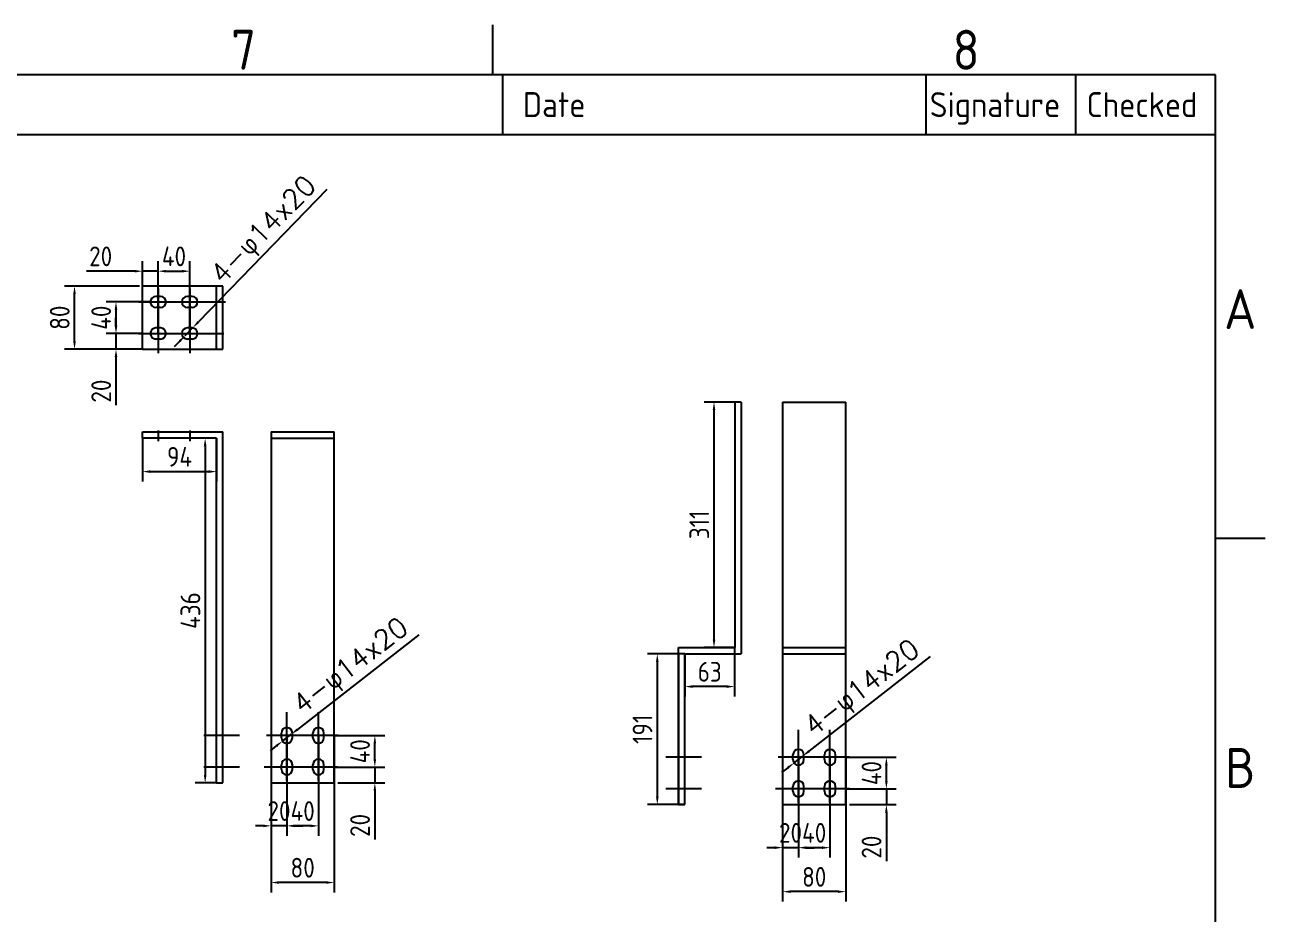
# Model space of a CAD drawing. Extents: x 619634 to 631942, y -3666 to 10046.
# Drawn here: x 630307 to 631879, y 3223 to 4350 of the extents above; entities that cross this region are included whole.
import ezdxf
from ezdxf.enums import TextEntityAlignment as Align

# ---------------------------------------------------------------- set-up
doc = ezdxf.new("R2010")
doc.units = 0
doc.header["$LTSCALE"] = 1000
doc.header["$MEASUREMENT"] = 0
doc.header["$PDMODE"] = 35
doc.layers.get('0').update_dxf_attribs({"linetype": 'CONTINUOUS'})
doc.layers.get('Defpoints').update_dxf_attribs({"linetype": 'CONTINUOUS'})
for name, color, linetype in [('FRAME025', 7, 'CONTINUOUS'), ('FRAME050', 6, 'CONTINUOUS'), ('FRAME070', 5, 'CONTINUOUS'), ('标注', 3, 'CONTINUOUS')]:
    doc.layers.add(name, color=color, linetype=linetype)
doc.styles.add('ISOCP', font='isocp.shx')
doc.styles.get("Standard").update_dxf_attribs({"font": 'GBENOR', "bigfont": 'GBCBIG'})
doc.dimstyles.get("Standard").update_dxf_attribs({"dimscale": 100, "dimtxt": 3.5, "dimasz": 3.5, "dimexe": 0, "dimexo": 0, "dimgap": 0.2, "dimtad": 1, "dimdec": 0, "dimzin": 0, "dimdsep": 46, "dimtxsty": 'Standard', "dimcen": 0.09, "dimclrd": 3, "dimclre": 3, "dimclrt": 3, "dimadec": 0, "dimazin": 0, "dimtfac": 1, "dimtdec": 0, "dimtmove": 2, "dimatfit": 3, "dimfxl": 1, "dimtolj": 1, "dimtzin": 0, "dimarcsym": 0})
doc.dimstyles.new('STANDARD$0', dxfattribs={"dimtxt": 5, "dimasz": 5, "dimexe": 2.5, "dimexo": 0, "dimgap": 1.25, "dimtad": 1, "dimdec": 0, "dimzin": 0, "dimdsep": 46, "dimtxsty": 'Standard', "dimcen": 0, "dimadec": 0, "dimazin": 0, "dimtfac": 0.514286, "dimtdec": 0, "dimtix": 1, "dimtmove": 0, "dimatfit": 3, "dimfxl": 1, "dimtolj": 1, "dimtzin": 0, "dimarcsym": 0})

# ---------------------------------------------------------------- blocks, each defined once
blk = doc.blocks.new('*D2056')
at = {"layer": 'Defpoints', "color": 0}
for p in [(630619, 3449.7), (630699, 3449.7), (630619, 3263.4)]:
    blk.add_point(p, dxfattribs=at)
at = {"layer": '标注', "color": 0, "lineweight": -2}
for p, q in [((630619, 3449.7), (630619, 3250.9)), ((630699, 3449.7), (630699, 3250.9)), ((630689, 3263.4), (630629, 3263.4))]:
    blk.add_line(p, q, dxfattribs=at)
at = {"layer": '标注', "color": 0}
for points in [[(630629, 3265.1), (630629, 3261.8), (630619, 3263.4)], [(630689, 3265.1), (630689, 3261.8), (630699, 3263.4)]]:
    blk.add_solid(points, dxfattribs=at)
at = {"layer": '标注', "color": 0, "insert": (630659, 3282.2), "char_height": 25, "attachment_point": 5}
blk.add_mtext('\\A1;80', dxfattribs=at)
blk = doc.blocks.new('*D2057')
at = {"layer": 'Defpoints', "color": 0}
for p in [(630639, 3449.7), (630679, 3449.7), (630639, 3335.2)]:
    blk.add_point(p, dxfattribs=at)
at = {"layer": '标注', "color": 0, "lineweight": -2}
for p, q in [((630639, 3449.7), (630639, 3322.7)), ((630679, 3449.7), (630679, 3322.7)), ((630669, 3335.2), (630649, 3335.2))]:
    blk.add_line(p, q, dxfattribs=at)
at = {"layer": '标注', "color": 0}
for points in [[(630649, 3336.9), (630649, 3333.5), (630639, 3335.2)], [(630669, 3336.9), (630669, 3333.5), (630679, 3335.2)]]:
    blk.add_solid(points, dxfattribs=at)
at = {"layer": '标注', "color": 0, "insert": (630659, 3354), "char_height": 25, "attachment_point": 5}
blk.add_mtext('\\A1;40', dxfattribs=at)
blk = doc.blocks.new('*D2058')
at = {"layer": 'Defpoints', "color": 0}
for p in [(630699, 3449.7), (630750.5, 3449.7), (630699, 3409.7)]:
    blk.add_point(p, dxfattribs=at)
at = {"layer": '标注', "color": 0, "lineweight": -2}
for p, q in [((630699, 3449.7), (630763, 3449.7)), ((630750.5, 3419.7), (630750.5, 3439.7)), ((630699, 3409.7), (630763, 3409.7))]:
    blk.add_line(p, q, dxfattribs=at)
at = {"layer": '标注', "color": 0}
for points in [[(630748.8, 3439.7), (630752.1, 3439.7), (630750.5, 3449.7)], [(630748.8, 3419.7), (630752.1, 3419.7), (630750.5, 3409.7)]]:
    blk.add_solid(points, dxfattribs=at)
at = {"layer": '标注', "color": 0, "insert": (630731.7, 3429.7), "char_height": 25, "attachment_point": 5, "rotation": 90}
blk.add_mtext('\\A1;40', dxfattribs=at)
blk = doc.blocks.new('*D2059')
at = {"layer": 'Defpoints', "color": 0}
for p in [(630619, 3449.7), (630639, 3449.7), (630619, 3335.2)]:
    blk.add_point(p, dxfattribs=at)
at = {"layer": '标注', "color": 0, "lineweight": -2}
for p, q in [((630619, 3449.7), (630619, 3322.7)), ((630639, 3449.7), (630639, 3322.7)), ((630609, 3335.2), (630599, 3335.2)), ((630639, 3335.2), (630619, 3335.2)), ((630649, 3335.2), (630659, 3335.2))]:
    blk.add_line(p, q, dxfattribs=at)
at = {"layer": '标注', "color": 0}
for points in [[(630609, 3336.9), (630609, 3333.5), (630619, 3335.2)], [(630649, 3336.9), (630649, 3333.5), (630639, 3335.2)]]:
    blk.add_solid(points, dxfattribs=at)
at = {"layer": '标注', "color": 0, "insert": (630629, 3354), "char_height": 25, "attachment_point": 5}
blk.add_mtext('\\A1;20', dxfattribs=at)
blk = doc.blocks.new('*D2060')
at = {"layer": 'Defpoints', "color": 0}
for p in [(630699, 3409.7), (630750.5, 3409.7), (630703.6, 3389.7)]:
    blk.add_point(p, dxfattribs=at)
at = {"layer": '标注', "color": 0, "lineweight": -2}
for p, q in [((630750.5, 3419.7), (630750.5, 3429.7)), ((630699, 3409.7), (630763, 3409.7)), ((630750.5, 3409.7), (630750.5, 3389.7)), ((630703.6, 3389.7), (630763, 3389.7)), ((630750.5, 3379.7), (630750.5, 3317.9))]:
    blk.add_line(p, q, dxfattribs=at)
at = {"layer": '标注', "color": 0}
for points in [[(630748.8, 3419.7), (630752.1, 3419.7), (630750.5, 3409.7)], [(630748.8, 3379.7), (630752.1, 3379.7), (630750.5, 3389.7)]]:
    blk.add_solid(points, dxfattribs=at)
at = {"layer": '标注', "color": 0, "insert": (630731.7, 3335.8), "char_height": 25, "attachment_point": 5, "rotation": 90}
blk.add_mtext('\\A1;20', dxfattribs=at)
blk = doc.blocks.new('*D2061')
at = {"layer": 'Defpoints', "color": 0}
for p in [(630644.5, 3451.2), (630633.5, 3442.6)]:
    blk.add_point(p, dxfattribs=at)
at = {"layer": '标注', "color": 0, "lineweight": -2}
for p, q in [((630806.1, 3577.2), (630652.4, 3457.4)), ((630633.5, 3442.6), (630644.5, 3451.2)), ((630625.6, 3436.5), (630617.7, 3430.3))]:
    blk.add_line(p, q, dxfattribs=at)
at = {"layer": '标注', "color": 0}
for points in [[(630651.4, 3458.7), (630653.4, 3456.1), (630644.5, 3451.2)], [(630624.6, 3437.8), (630626.6, 3435.2), (630633.5, 3442.6)]]:
    blk.add_solid(points, dxfattribs=at)
at = {"layer": '标注', "color": 0, "insert": (630721.3, 3535.7), "char_height": 25, "attachment_point": 5, "rotation": 37.9261}
blk.add_mtext('\\A1;{\\Ftxt.shx|c0;4-}φ{\\Ftxt.shx|c0;14x20}', dxfattribs=at)
blk = doc.blocks.new('*D2062')
at = {"layer": 'Defpoints', "color": 0}
for p in [(630515.9, 4037.9), (630475.9, 3959), (630515.9, 3959)]:
    blk.add_point(p, dxfattribs=at)
at = {"layer": '标注', "color": 0, "lineweight": -2}
for p, q in [((630475.9, 3959), (630475.9, 4050.4)), ((630515.9, 3959), (630515.9, 4050.4)), ((630485.9, 4037.9), (630505.9, 4037.9))]:
    blk.add_line(p, q, dxfattribs=at)
at = {"layer": '标注', "color": 0}
for points in [[(630485.9, 4039.6), (630485.9, 4036.2), (630475.9, 4037.9)], [(630505.9, 4039.6), (630505.9, 4036.2), (630515.9, 4037.9)]]:
    blk.add_solid(points, dxfattribs=at)
at = {"layer": '标注', "color": 0, "insert": (630495.9, 4056.7), "char_height": 25, "attachment_point": 5}
blk.add_mtext('\\A1;40', dxfattribs=at)
blk = doc.blocks.new('*D2063')
at = {"layer": 'Defpoints', "color": 0}
for p in [(630465.9, 3999), (630422.4, 3959), (630455.9, 3959)]:
    blk.add_point(p, dxfattribs=at)
at = {"layer": '标注', "color": 0, "lineweight": -2}
for p, q in [((630465.9, 3999), (630409.9, 3999)), ((630422.4, 3989), (630422.4, 3969)), ((630455.9, 3959), (630409.9, 3959))]:
    blk.add_line(p, q, dxfattribs=at)
at = {"layer": '标注', "color": 0}
for points in [[(630420.7, 3989), (630424.1, 3989), (630422.4, 3999)], [(630420.7, 3969), (630424.1, 3969), (630422.4, 3959)]]:
    blk.add_solid(points, dxfattribs=at)
at = {"layer": '标注', "color": 0, "insert": (630403.6, 3979), "char_height": 25, "attachment_point": 5, "rotation": 90}
blk.add_mtext('\\A1;40', dxfattribs=at)
blk = doc.blocks.new('*D2064')
at = {"layer": 'Defpoints', "color": 0}
for p in [(630422.4, 3959), (630455.9, 3959), (630455.9, 3939)]:
    blk.add_point(p, dxfattribs=at)
at = {"layer": '标注', "color": 0, "lineweight": -2}
for p, q in [((630422.4, 3969), (630422.4, 3979)), ((630455.9, 3959), (630409.9, 3959)), ((630422.4, 3959), (630422.4, 3939)), ((630455.9, 3939), (630409.9, 3939)), ((630422.4, 3929), (630422.4, 3868.1))]:
    blk.add_line(p, q, dxfattribs=at)
at = {"layer": '标注', "color": 0}
for points in [[(630420.7, 3969), (630424.1, 3969), (630422.4, 3959)], [(630420.7, 3929), (630424.1, 3929), (630422.4, 3939)]]:
    blk.add_solid(points, dxfattribs=at)
at = {"layer": '标注', "color": 0, "insert": (630403.6, 3886), "char_height": 25, "attachment_point": 5, "rotation": 90}
blk.add_mtext('\\A1;20', dxfattribs=at)
blk = doc.blocks.new('*D2065')
at = {"layer": 'Defpoints', "color": 0}
for p in [(630519.9, 3966.4), (630510.1, 3956.4)]:
    blk.add_point(p, dxfattribs=at)
at = {"layer": '标注', "color": 0, "lineweight": -2}
for p, q in [((630689.6, 4141.2), (630526.8, 3973.6)), ((630510.1, 3956.4), (630519.9, 3966.4)), ((630503.1, 3949.2), (630496.2, 3942.1))]:
    blk.add_line(p, q, dxfattribs=at)
at = {"layer": '标注', "color": 0}
for points in [[(630525.6, 3974.8), (630528, 3972.5), (630519.9, 3966.4)], [(630502, 3950.4), (630504.3, 3948.1), (630510.1, 3956.4)]]:
    blk.add_solid(points, dxfattribs=at)
at = {"layer": '标注', "color": 0, "insert": (630611.3, 4088.4), "char_height": 25, "attachment_point": 5, "rotation": 45.8294}
blk.add_mtext('\\A1;{\\Ftxt.shx|c0;4-}φ{\\Ftxt.shx|c0;14x20}', dxfattribs=at)
blk = doc.blocks.new('*D2066')
at = {"layer": 'Defpoints', "color": 0}
for p in [(630475.9, 4037.9), (630455.9, 3999), (630475.9, 3999)]:
    blk.add_point(p, dxfattribs=at)
at = {"layer": '标注', "color": 0, "lineweight": -2}
for p, q in [((630455.9, 3999), (630455.9, 4050.4)), ((630475.9, 3999), (630475.9, 4050.4)), ((630445.9, 4037.9), (630385, 4037.9)), ((630475.9, 4037.9), (630455.9, 4037.9)), ((630485.9, 4037.9), (630495.9, 4037.9))]:
    blk.add_line(p, q, dxfattribs=at)
at = {"layer": '标注', "color": 0}
for points in [[(630445.9, 4039.6), (630445.9, 4036.2), (630455.9, 4037.9)], [(630485.9, 4039.6), (630485.9, 4036.2), (630475.9, 4037.9)]]:
    blk.add_solid(points, dxfattribs=at)
at = {"layer": '标注', "color": 0, "insert": (630403, 4056.7), "char_height": 25, "attachment_point": 5}
blk.add_mtext('\\A1;20', dxfattribs=at)
blk = doc.blocks.new('*D2067')
at = {"layer": 'Defpoints', "color": 0}
for p in [(630369.8, 4019), (630452.1, 4019), (630452.1, 3939)]:
    blk.add_point(p, dxfattribs=at)
at = {"layer": '标注', "color": 0, "lineweight": -2}
for p, q in [((630452.1, 4019), (630357.3, 4019)), ((630369.8, 3949), (630369.8, 4009)), ((630452.1, 3939), (630357.3, 3939))]:
    blk.add_line(p, q, dxfattribs=at)
at = {"layer": '标注', "color": 0}
for points in [[(630368.2, 4009), (630371.5, 4009), (630369.8, 4019)], [(630368.2, 3949), (630371.5, 3949), (630369.8, 3939)]]:
    blk.add_solid(points, dxfattribs=at)
at = {"layer": '标注', "color": 0, "insert": (630351.1, 3979), "char_height": 25, "attachment_point": 5, "rotation": 90}
blk.add_mtext('\\A1;80', dxfattribs=at)
blk = doc.blocks.new('*D2068')
at = {"layer": 'Defpoints', "color": 0}
for p in [(630549.9, 3826.2), (630535.4, 3389.7), (630549.9, 3389.7)]:
    blk.add_point(p, dxfattribs=at)
at = {"layer": '标注', "color": 0, "lineweight": -2}
for p, q in [((630549.9, 3826.2), (630522.9, 3826.2)), ((630535.4, 3816.2), (630535.4, 3399.7)), ((630549.9, 3389.7), (630522.9, 3389.7))]:
    blk.add_line(p, q, dxfattribs=at)
at = {"layer": '标注', "color": 0}
for points in [[(630533.7, 3816.2), (630537.1, 3816.2), (630535.4, 3826.2)], [(630533.7, 3399.7), (630537.1, 3399.7), (630535.4, 3389.7)]]:
    blk.add_solid(points, dxfattribs=at)
at = {"layer": '标注', "color": 0, "insert": (630516.7, 3608), "char_height": 25, "attachment_point": 5, "rotation": 90}
blk.add_mtext('\\A1;436', dxfattribs=at)
blk = doc.blocks.new('*D2069')
at = {"layer": 'Defpoints', "color": 0}
for p in [(630455.9, 3826.2), (630549.9, 3826.2), (630549.9, 3784)]:
    blk.add_point(p, dxfattribs=at)
at = {"layer": '标注', "color": 0, "lineweight": -2}
for p, q in [((630455.9, 3826.2), (630455.9, 3771.5)), ((630549.9, 3826.2), (630549.9, 3771.5)), ((630465.9, 3784), (630539.9, 3784))]:
    blk.add_line(p, q, dxfattribs=at)
at = {"layer": '标注', "color": 0}
for points in [[(630465.9, 3785.7), (630465.9, 3782.3), (630455.9, 3784)], [(630539.9, 3785.7), (630539.9, 3782.3), (630549.9, 3784)]]:
    blk.add_solid(points, dxfattribs=at)
at = {"layer": '标注', "color": 0, "insert": (630502.9, 3802.8), "char_height": 25, "attachment_point": 5}
blk.add_mtext('\\A1;94', dxfattribs=at)
blk = doc.blocks.new('*D2070')
at = {"layer": 'Defpoints', "color": 0}
for p in [(631267.3, 3422.1), (631347.3, 3422.1), (631267.3, 3251.9)]:
    blk.add_point(p, dxfattribs=at)
at = {"layer": '标注', "color": 0, "lineweight": -2}
for p, q in [((631267.3, 3422.1), (631267.3, 3239.4)), ((631347.3, 3422.1), (631347.3, 3239.4)), ((631337.3, 3251.9), (631277.3, 3251.9))]:
    blk.add_line(p, q, dxfattribs=at)
at = {"layer": '标注', "color": 0}
for points in [[(631277.3, 3253.5), (631277.3, 3250.2), (631267.3, 3251.9)], [(631337.3, 3253.5), (631337.3, 3250.2), (631347.3, 3251.9)]]:
    blk.add_solid(points, dxfattribs=at)
at = {"layer": '标注', "color": 0, "insert": (631307.3, 3270.6), "char_height": 25, "attachment_point": 5}
blk.add_mtext('\\A1;80', dxfattribs=at)
blk = doc.blocks.new('*D2071')
at = {"layer": 'Defpoints', "color": 0}
for p in [(631287.3, 3422.1), (631327.3, 3422.1), (631287.3, 3307.6)]:
    blk.add_point(p, dxfattribs=at)
at = {"layer": '标注', "color": 0, "lineweight": -2}
for p, q in [((631287.3, 3422.1), (631287.3, 3295.1)), ((631327.3, 3422.1), (631327.3, 3295.1)), ((631317.3, 3307.6), (631297.3, 3307.6))]:
    blk.add_line(p, q, dxfattribs=at)
at = {"layer": '标注', "color": 0}
for points in [[(631297.3, 3309.3), (631297.3, 3305.9), (631287.3, 3307.6)], [(631317.3, 3309.3), (631317.3, 3305.9), (631327.3, 3307.6)]]:
    blk.add_solid(points, dxfattribs=at)
at = {"layer": '标注', "color": 0, "insert": (631307.3, 3326.4), "char_height": 25, "attachment_point": 5}
blk.add_mtext('\\A1;40', dxfattribs=at)
blk = doc.blocks.new('*D2072')
at = {"layer": 'Defpoints', "color": 0}
for p in [(631347.3, 3422.1), (631398.8, 3422.1), (631347.3, 3382.1)]:
    blk.add_point(p, dxfattribs=at)
at = {"layer": '标注', "color": 0, "lineweight": -2}
for p, q in [((631347.3, 3422.1), (631411.3, 3422.1)), ((631398.8, 3392.1), (631398.8, 3412.1)), ((631347.3, 3382.1), (631411.3, 3382.1))]:
    blk.add_line(p, q, dxfattribs=at)
at = {"layer": '标注', "color": 0}
for points in [[(631397.1, 3412.1), (631400.4, 3412.1), (631398.8, 3422.1)], [(631397.1, 3392.1), (631400.4, 3392.1), (631398.8, 3382.1)]]:
    blk.add_solid(points, dxfattribs=at)
at = {"layer": '标注', "color": 0, "insert": (631380, 3402.1), "char_height": 25, "attachment_point": 5, "rotation": 90}
blk.add_mtext('\\A1;40', dxfattribs=at)
blk = doc.blocks.new('*D2073')
at = {"layer": 'Defpoints', "color": 0}
for p in [(631267.3, 3422.1), (631287.3, 3422.1), (631267.3, 3307.6)]:
    blk.add_point(p, dxfattribs=at)
at = {"layer": '标注', "color": 0, "lineweight": -2}
for p, q in [((631267.3, 3422.1), (631267.3, 3295.1)), ((631287.3, 3422.1), (631287.3, 3295.1)), ((631257.3, 3307.6), (631247.3, 3307.6)), ((631287.3, 3307.6), (631267.3, 3307.6)), ((631297.3, 3307.6), (631307.3, 3307.6))]:
    blk.add_line(p, q, dxfattribs=at)
at = {"layer": '标注', "color": 0}
for points in [[(631257.3, 3309.3), (631257.3, 3305.9), (631267.3, 3307.6)], [(631297.3, 3309.3), (631297.3, 3305.9), (631287.3, 3307.6)]]:
    blk.add_solid(points, dxfattribs=at)
at = {"layer": '标注', "color": 0, "insert": (631277.3, 3326.4), "char_height": 25, "attachment_point": 5}
blk.add_mtext('\\A1;20', dxfattribs=at)
blk = doc.blocks.new('*D2074')
at = {"layer": 'Defpoints', "color": 0}
for p in [(631347.3, 3382.1), (631398.8, 3382.1), (631351.9, 3362.1)]:
    blk.add_point(p, dxfattribs=at)
at = {"layer": '标注', "color": 0, "lineweight": -2}
for p, q in [((631398.8, 3392.1), (631398.8, 3402.1)), ((631347.3, 3382.1), (631411.3, 3382.1)), ((631398.8, 3382.1), (631398.8, 3362.1)), ((631351.9, 3362.1), (631411.3, 3362.1)), ((631398.8, 3352.1), (631398.8, 3290.3))]:
    blk.add_line(p, q, dxfattribs=at)
at = {"layer": '标注', "color": 0}
for points in [[(631397.1, 3392.1), (631400.4, 3392.1), (631398.8, 3382.1)], [(631397.1, 3352.1), (631400.4, 3352.1), (631398.8, 3362.1)]]:
    blk.add_solid(points, dxfattribs=at)
at = {"layer": '标注', "color": 0, "insert": (631380, 3308.3), "char_height": 25, "attachment_point": 5, "rotation": 90}
blk.add_mtext('\\A1;20', dxfattribs=at)
blk = doc.blocks.new('*D2075')
at = {"layer": 'Defpoints', "color": 0}
for p in [(631281.8, 3415), (631292.8, 3423.6)]:
    blk.add_point(p, dxfattribs=at)
at = {"layer": '标注', "color": 0, "lineweight": -2}
for p, q in [((631454.4, 3549.6), (631300.7, 3429.8)), ((631281.8, 3415), (631292.8, 3423.6)), ((631273.9, 3408.9), (631266, 3402.7))]:
    blk.add_line(p, q, dxfattribs=at)
at = {"layer": '标注', "color": 0}
for points in [[(631299.7, 3431.1), (631301.7, 3428.5), (631292.8, 3423.6)], [(631272.9, 3410.2), (631274.9, 3407.6), (631281.8, 3415)]]:
    blk.add_solid(points, dxfattribs=at)
at = {"layer": '标注', "color": 0, "insert": (631369.6, 3508.1), "char_height": 25, "attachment_point": 5, "rotation": 37.9261}
blk.add_mtext('\\A1;{\\Ftxt.shx|c0;4-}φ{\\Ftxt.shx|c0;14x20}', dxfattribs=at)
blk = doc.blocks.new('*D2076')
at = {"layer": 'Defpoints', "color": 0}
for p in [(631206.5, 3872.1), (631180.3, 3561), (631206.5, 3561)]:
    blk.add_point(p, dxfattribs=at)
at = {"layer": '标注', "color": 0, "lineweight": -2}
for p, q in [((631206.5, 3872.1), (631167.8, 3872.1)), ((631180.3, 3862.1), (631180.3, 3571)), ((631206.5, 3561), (631167.8, 3561))]:
    blk.add_line(p, q, dxfattribs=at)
at = {"layer": '标注', "color": 0}
for points in [[(631178.7, 3862.1), (631182, 3862.1), (631180.3, 3872.1)], [(631178.7, 3571), (631182, 3571), (631180.3, 3561)]]:
    blk.add_solid(points, dxfattribs=at)
at = {"layer": '标注', "color": 0, "insert": (631161.6, 3716.6), "char_height": 25, "attachment_point": 5, "rotation": 90}
blk.add_mtext('\\A1;311', dxfattribs=at)
blk = doc.blocks.new('*D2077')
at = {"layer": 'Defpoints', "color": 0}
for p in [(631143.3, 3553), (631206.5, 3561), (631143.3, 3511.7)]:
    blk.add_point(p, dxfattribs=at)
at = {"layer": '标注', "color": 0, "lineweight": -2}
for p, q in [((631143.3, 3553), (631143.3, 3499.2)), ((631206.5, 3561), (631206.5, 3499.2)), ((631196.5, 3511.7), (631153.3, 3511.7))]:
    blk.add_line(p, q, dxfattribs=at)
at = {"layer": '标注', "color": 0}
for points in [[(631153.3, 3513.3), (631153.3, 3510), (631143.3, 3511.7)], [(631196.5, 3513.3), (631196.5, 3510), (631206.5, 3511.7)]]:
    blk.add_solid(points, dxfattribs=at)
at = {"layer": '标注', "color": 0, "insert": (631174.9, 3530.4), "char_height": 25, "attachment_point": 5}
blk.add_mtext('\\A1;63', dxfattribs=at)
blk = doc.blocks.new('*D2078')
at = {"layer": 'Defpoints', "color": 0}
for p in [(631143.3, 3553), (631108.4, 3362.1), (631143.3, 3362.1)]:
    blk.add_point(p, dxfattribs=at)
at = {"layer": '标注', "color": 0, "lineweight": -2}
for p, q in [((631143.3, 3553), (631095.9, 3553)), ((631108.4, 3543), (631108.4, 3372.1)), ((631143.3, 3362.1), (631095.9, 3362.1))]:
    blk.add_line(p, q, dxfattribs=at)
at = {"layer": '标注', "color": 0}
for points in [[(631106.8, 3543), (631110.1, 3543), (631108.4, 3553)], [(631106.8, 3372.1), (631110.1, 3372.1), (631108.4, 3362.1)]]:
    blk.add_solid(points, dxfattribs=at)
at = {"layer": '标注', "color": 0, "insert": (631089.7, 3457.6), "char_height": 25, "attachment_point": 5, "rotation": 90}
blk.add_mtext('\\A1;191', dxfattribs=at)

msp = doc.modelspace()

# ---------------------------------------------------------------- linework, layer by layer
at = {"color": 7}
for p, q in [((630557.896, 4018.956), (630455.896, 4018.956)), ((630545.896, 4018.956), (630455.896, 4018.956)), ((630478.896, 4005.956), (630472.896, 4005.956)), ((630518.896, 4005.956), (630512.896, 4005.956))]:
    msp.add_line(p, q, dxfattribs=at)
at = {"layer": 'FRAME050'}
for p, q in [((630900.05, 4286.843), (630900.05, 4350.023)), ((631878.885, 3699.269), (631815.705, 3699.269))]:
    msp.add_line(p, q, dxfattribs=at)
at = {"layer": 'FRAME070'}
for p, q in [((631815.705, 4286.843), (626984.928, 4286.843)), ((630912.686, 4211.027), (630912.686, 4286.843)), ((631449.261, 4211.027), (631449.261, 4286.843)), ((631638.801, 4211.027), (631638.801, 4286.843)), ((631815.705, 786.671), (631815.705, 4286.843)), ((629383.73, 4211.027), (631815.705, 4211.027))]:
    msp.add_line(p, q, dxfattribs=at)
at = {"layer": '标注', "color": 0}
for p, q in [((630455.896, 3938.956), (630455.896, 4018.956)), ((630475.896, 4016.162), (630475.896, 3934.264)), ((630515.896, 4016.162), (630515.896, 3934.264)), ((630549.896, 3938.956), (630549.896, 4018.956)), ((630557.896, 3938.956), (630557.896, 4018.956)), ((630451.291, 3998.956), (630561.36, 3998.956)), ((630478.896, 3991.956), (630472.896, 3991.956)), ((630518.896, 3991.956), (630512.896, 3991.956)), ((630478.896, 3965.956), (630472.896, 3965.956)), ((630518.896, 3965.956), (630512.896, 3965.956)), ((630451.114, 3958.956), (630558.968, 3958.956)), ((630478.896, 3951.956), (630472.896, 3951.956)), ((630518.896, 3951.956), (630512.896, 3951.956)), ((630455.896, 3938.956), (630557.896, 3938.956)), ((631206.546, 3872.136), (631206.546, 3561.041)), ((631214.546, 3872.136), (631206.546, 3872.136)), ((631214.546, 3872.136), (631214.546, 3797.136)), ((631214.546, 3872.136), (631214.546, 3553.041)), ((631267.313, 3872.136), (631267.313, 3362.136)), ((631267.313, 3872.136), (631347.313, 3872.136)), ((631347.313, 3362.136), (631347.313, 3872.136)), ((630475.896, 3836.241), (630475.896, 3822.555)), ((630515.896, 3836.241), (630515.896, 3822.555)), ((630455.896, 3826.206), (630455.896, 3834.206)), ((630455.896, 3834.206), (630557.896, 3834.206)), ((630549.896, 3826.206), (630455.896, 3826.206)), ((630549.896, 3389.731), (630549.896, 3826.206)), ((630557.896, 3389.731), (630557.896, 3834.206)), ((630618.991, 3834.206), (630618.991, 3389.731)), ((630618.991, 3834.206), (630698.991, 3834.206)), ((630618.991, 3826.206), (630698.991, 3826.206)), ((630698.991, 3389.731), (630698.991, 3834.206)), ((631135.296, 3362.136), (631135.296, 3561.041)), ((631135.296, 3561.041), (631206.546, 3561.041)), ((631135.296, 3553.041), (631135.296, 3362.136)), ((631143.296, 3362.136), (631143.296, 3553.041)), ((631143.296, 3553.041), (631214.546, 3553.041)), ((631267.313, 3561.041), (631347.313, 3561.041)), ((631267.313, 3553.041), (631347.313, 3553.041)), ((630638.991, 3392.525), (630638.991, 3479.423)), ((630678.991, 3392.525), (630678.991, 3479.423)), ((630578.995, 3449.731), (630533.845, 3449.731)), ((630703.772, 3449.731), (630613.176, 3449.731)), ((630631.991, 3446.731), (630631.991, 3452.731)), ((630645.991, 3446.731), (630645.991, 3452.731)), ((630671.991, 3446.731), (630671.991, 3452.731)), ((630685.991, 3446.731), (630685.991, 3452.731)), ((631287.313, 3364.931), (631287.313, 3456.828)), ((631327.313, 3364.931), (631327.313, 3456.828)), ((630631.991, 3406.731), (630631.991, 3412.731)), ((630645.991, 3406.731), (630645.991, 3412.731)), ((630671.991, 3406.731), (630671.991, 3412.731)), ((630685.991, 3406.731), (630685.991, 3412.731)), ((631164.395, 3422.136), (631119.245, 3422.136)), ((631352.094, 3422.136), (631261.498, 3422.136)), ((631280.313, 3419.136), (631280.313, 3425.136)), ((631294.313, 3419.136), (631294.313, 3425.136)), ((631320.313, 3419.136), (631320.313, 3425.136)), ((631334.313, 3419.136), (631334.313, 3425.136)), ((630578.995, 3409.731), (630533.845, 3409.731)), ((630703.596, 3409.731), (630610.072, 3409.731)), ((630549.896, 3389.731), (630557.896, 3389.731)), ((630618.991, 3389.731), (630698.991, 3389.731)), ((631164.395, 3382.136), (631119.245, 3382.136)), ((631351.918, 3382.136), (631258.394, 3382.136)), ((631280.313, 3379.136), (631280.313, 3385.136)), ((631294.313, 3379.136), (631294.313, 3385.136)), ((631320.313, 3379.136), (631320.313, 3385.136)), ((631334.313, 3379.136), (631334.313, 3385.136)), ((631135.296, 3362.136), (631143.296, 3362.136)), ((631143.296, 3362.136), (631135.296, 3362.136)), ((631135.296, 3362.136), (631143.296, 3362.136)), ((631267.313, 3362.136), (631347.313, 3362.136))]:
    msp.add_line(p, q, dxfattribs=at)
for centre, start, end in [((630472.896, 3998.956), 90, 270), ((630478.896, 3998.956), 270, 90), ((630512.896, 3998.956), 90, 270), ((630518.896, 3998.956), 270, 90), ((630472.896, 3958.956), 90, 270), ((630478.896, 3958.956), 270, 90), ((630512.896, 3958.956), 90, 270), ((630518.896, 3958.956), 270, 90), ((630638.991, 3452.731), 0, 180), ((630678.991, 3452.731), 0, 180), ((630638.991, 3446.731), 180, 0), ((630678.991, 3446.731), 180, 0), ((631287.313, 3425.136), 0, 180), ((631327.313, 3425.136), 0, 180), ((630638.991, 3412.731), 0, 180), ((630678.991, 3412.731), 0, 180), ((631287.313, 3419.136), 180, 0), ((631327.313, 3419.136), 180, 0), ((630638.991, 3406.731), 180, 0), ((630678.991, 3406.731), 180, 0), ((631287.313, 3385.136), 0, 180), ((631327.313, 3385.136), 0, 180), ((631287.313, 3379.136), 180, 0), ((631327.313, 3379.136), 180, 0)]:
    msp.add_arc(centre, 7, start, end, dxfattribs=at)

# ---------------------------------------------------------------- texts
at = {"layer": 'FRAME025', "style": 'ISOCP'}
for s, p in [('Date', (630937.958, 4248.935)), ('Signature', (631453.823, 4248.935)), ('Checked', (631652.486, 4248.935))]:
    msp.add_text(s, height=31.59, dxfattribs=at).set_placement(p, align=Align.MIDDLE_LEFT)
at = {"layer": 'FRAME050', "style": 'ISOCP'}
for s, p in [('7', (630584.15, 4318.433)), ('8', (631499.805, 4318.433)), ('A', (631847.295, 3989.897)), ('B', (631847.295, 3408.641))]:
    msp.add_text(s, height=50.544, dxfattribs=at).set_placement(p, align=Align.MIDDLE)

# ---------------------------------------------------------------- dimensions: what is measured, and where the dimension line sits
at = {"layer": '标注', "color": 0}
dim = msp.add_diameter_dim_2p(p1=(630510.117, 3956.4), p2=(630519.872, 3966.441), text='{\\Ftxt.shx|c0;4-}φ{\\Ftxt.shx|c0;14x20}', dimstyle='Standard', override={"dimscale": 5, "dimtxt": 5, "dimasz": 2, "dimexe": 2.5, "dimgap": 1.25, "dimcen": 0, "dimclrd": 0, "dimclre": 0, "dimclrt": 0, "dimtfac": 0.514286, "dimtix": 1, "dimtmove": 0}, dxfattribs=at)
dim.commit()
dim.dimension.update_dxf_attribs({"geometry": '*D2065', "text_midpoint": (630625.223, 4074.888), "dimtype": 163})
dim = msp.add_linear_dim(base=(630475.896, 4037.9), p1=(630455.896, 3998.956), p2=(630475.896, 3998.956), dimstyle='STANDARD$0', override={"dimscale": 5, "dimasz": 2}, dxfattribs=at)
dim.commit()
dim.dimension.update_dxf_attribs({"geometry": '*D2066', "text_midpoint": (630402.979, 4037.9), "dimtype": 160})
for base, p1, p2, picture, middle in [((630515.896, 4037.9), (630475.896, 3958.956), (630515.896, 3958.956), '*D2062', (630495.896, 4056.65)), ((630549.896, 3784.008), (630455.896, 3826.206), (630549.896, 3826.206), '*D2069', (630502.896, 3802.758)), ((631143.296, 3511.67), (631206.546, 3561.041), (631143.296, 3553.041), '*D2077', (631174.921, 3530.42))]:
    dim = msp.add_linear_dim(base=base, p1=p1, p2=p2, dimstyle='STANDARD$0', override={"dimscale": 5, "dimasz": 2}, dxfattribs=at)
    dim.commit()
    dim.dimension.update_dxf_attribs({"geometry": picture, "text_midpoint": middle})
for base, p1, p2, angle, picture, middle in [((630369.846, 4018.956), (630452.146, 3938.956), (630452.146, 4018.956), 90, '*D2067', (630351.096, 3978.956)), ((630422.391, 3958.956), (630465.896, 3998.956), (630455.896, 3958.956), 90, '*D2063', (630403.641, 3978.956)), ((631180.318, 3561.041), (631206.546, 3872.136), (631206.546, 3561.041), 90, '*D2076', (631161.568, 3716.589)), ((630535.4, 3389.731), (630549.896, 3826.206), (630549.896, 3389.731), 90, '*D2068', (630516.65, 3607.968)), ((631108.438, 3362.136), (631143.296, 3553.041), (631143.296, 3362.136), 90, '*D2078', (631089.688, 3457.589)), ((630618.991, 3335.202), (630638.991, 3449.731), (630618.991, 3449.731), 180, '*D2059', (630628.991, 3353.952)), ((630618.991, 3263.45), (630698.991, 3449.731), (630618.991, 3449.731), 180, '*D2056', (630658.991, 3282.2)), ((630638.991, 3335.202), (630678.991, 3449.731), (630638.991, 3449.731), 180, '*D2057', (630658.991, 3353.952)), ((630750.454, 3449.731), (630698.991, 3409.731), (630698.991, 3449.731), 270, '*D2058', (630731.704, 3429.731)), ((631267.313, 3307.608), (631287.313, 3422.136), (631267.313, 3422.136), 180, '*D2073', (631277.313, 3326.358)), ((631267.313, 3251.855), (631347.313, 3422.136), (631267.313, 3422.136), 180, '*D2070', (631307.313, 3270.605)), ((631287.313, 3307.608), (631327.313, 3422.136), (631287.313, 3422.136), 180, '*D2071', (631307.313, 3326.358)), ((631398.776, 3422.136), (631347.313, 3382.136), (631347.313, 3422.136), 270, '*D2072', (631380.026, 3402.136))]:
    dim = msp.add_linear_dim(base=base, p1=p1, p2=p2, angle=angle, dimstyle='STANDARD$0', override={"dimscale": 5, "dimasz": 2}, dxfattribs=at)
    dim.commit()
    dim.dimension.update_dxf_attribs({"geometry": picture, "text_midpoint": middle})
for base, p1, p2, angle, picture, middle in [((630422.391, 3958.956), (630455.896, 3938.956), (630455.896, 3958.956), 90, '*D2064', (630422.391, 3886.039)), ((630750.454, 3409.731), (630703.596, 3389.731), (630698.991, 3409.731), 270, '*D2060', (630750.454, 3335.847)), ((631398.776, 3382.136), (631351.918, 3362.136), (631347.313, 3382.136), 270, '*D2074', (631398.776, 3308.253))]:
    dim = msp.add_linear_dim(base=base, p1=p1, p2=p2, angle=angle, dimstyle='STANDARD$0', override={"dimscale": 5, "dimasz": 2}, dxfattribs=at)
    dim.commit()
    dim.dimension.update_dxf_attribs({"geometry": picture, "text_midpoint": middle, "dimtype": 160})
for p1, p2, picture, middle in [((630633.469, 3442.634), (630644.512, 3451.239), '*D2061', (630721.251, 3535.679)), ((631281.791, 3415.04), (631292.834, 3423.645), '*D2075', (631369.573, 3508.085))]:
    dim = msp.add_diameter_dim_2p(p1=p1, p2=p2, text='{\\Ftxt.shx|c0;4-}φ{\\Ftxt.shx|c0;14x20}', dimstyle='Standard', override={"dimscale": 5, "dimtxt": 5, "dimasz": 2, "dimexe": 2.5, "dimgap": 1.25, "dimcen": 0, "dimclrd": 0, "dimclre": 0, "dimclrt": 0, "dimtfac": 0.514286, "dimtix": 1, "dimtmove": 0}, dxfattribs=at)
    dim.commit()
    dim.dimension.update_dxf_attribs({"geometry": picture, "text_midpoint": middle})

doc.saveas('drawing.dxf')
